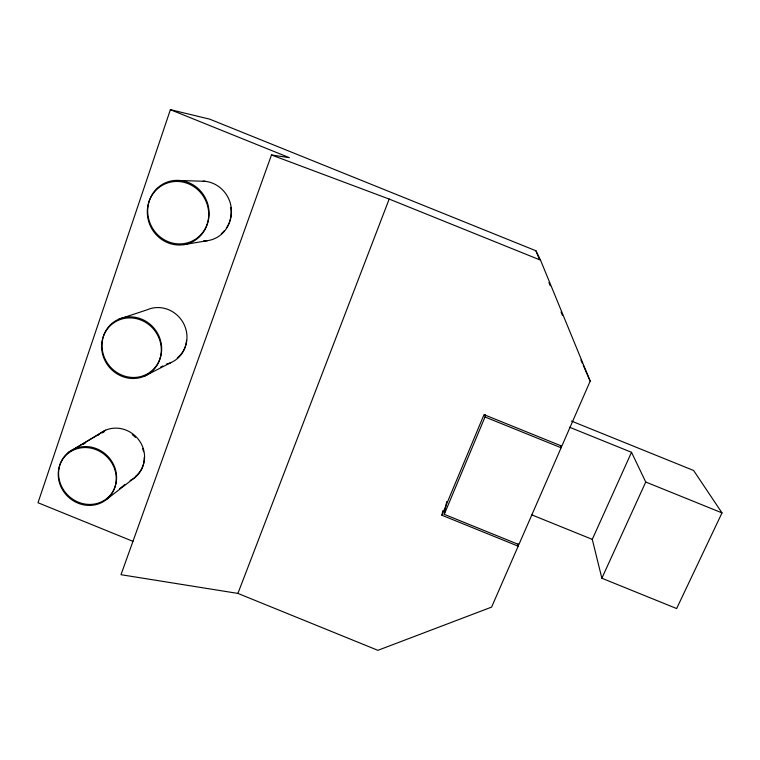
<?xml version="1.0" encoding="UTF-8"?>
<svg xmlns="http://www.w3.org/2000/svg" width="760" height="760" viewBox="0 0 760 760"><rect width="100%" height="100%" fill="white"/><g stroke="black" fill="none" stroke-linecap="round" stroke-linejoin="round"><path stroke-width="1.14" d="M560.623 445.493L561.108 447.773L518.871 544.587L444.258 514.33L485.022 416.983L485.231 414.694M444.258 514.33L446.699 501.553M132.952 541.339L38 502.74L170.382 109.677L289.37 157.681L271.472 154.974L121.001 574.702L237.909 593.417L377.891 650.322L491.596 607.107L518.178 546.174L441.93 515.251L442.823 510.72M237.909 593.417L389.177 199.063L271.472 154.974M441.93 515.251L484.025 414.647L561.83 446.13L590.197 381.111L540.521 260.129L535.895 250.752L209.684 119.149L170.382 109.677M571.444 421.059L693.595 470.469L722 512.886L676.637 608.551L601.863 578.236L592.278 539.372L631.512 452.295L569.62 427.262M601.863 578.236L645.744 482.02L631.512 452.295M106.362 499.586A30.02 27.883 43.9 0 0 96.567 449.853A30.02 27.883 43.9 0 0 58.776 480.016A30.02 27.883 43.9 0 0 106.362 499.586L134.938 477.498M106.704 498.608A30.029 27.892 44 0 0 96.909 448.856A30.029 27.892 44 0 0 59.118 479.028A30.029 27.892 44 0 0 106.704 498.608L111.311 495.054M119.605 488.661L125.134 484.395M83.201 444.344L85.206 443.147M102.239 432.924L104.243 431.727M74.528 448.761L105.564 430.198M68.248 452.551L99.703 433.732M144.476 376.181A30.941 29.174 52.7 0 0 148.219 324.13A30.941 29.174 52.7 0 0 101.716 344.308A30.941 29.174 52.7 0 0 144.476 376.181L170.914 362.615M160.683 367.051L162.802 365.978M118.607 319.276L147.136 309.805A28.662 27.17 53.6 0 1 182.438 321.47A28.662 27.17 53.6 0 1 177.289 357.979M183.587 244.682L207.708 240.635M180.69 180.548L205.257 181.307M389.177 199.063L540.521 260.129M485.022 416.983L561.108 447.773M645.744 482.02L722 512.886M531.876 514.9L592.278 539.372M580.887 360.002L582.283 363.166M583.214 365.275L590.197 381.111M535.895 250.752L539.486 259.502M548.919 282.473L550.269 285.76M561.051 312.018L562.4 315.295M518.101 543.808L518.178 546.174M98.002 435.252A27.863 26.058 44.5 0 1 137.085 437.808A27.863 26.058 44.5 0 1 135.27 476.587M144.229 457.377A27.854 26.049 44.4 0 1 130.121 480.51M132.278 434.682A27.854 26.049 44.4 0 1 135.47 437.399M142.671 448.704A27.854 26.049 44.4 0 1 143.535 451.677M230.66 207.375A29.611 28.224 66.7 0 1 203.5 240.939M186.561 340.28A28.652 27.16 53.5 0 1 166.402 364.097M203.129 181.136A29.621 28.234 66.8 0 1 228.266 197.894A29.621 28.234 66.8 0 1 226.347 228.18M224.38 230.698A29.621 28.234 66.8 0 1 221.35 233.662M147.402 209.437A32.053 30.428 65.6 0 0 191.178 242.45A32.053 30.428 65.6 0 0 195.453 187.796A32.053 30.428 65.6 0 0 147.402 209.437M149.445 200.336A32.062 30.438 65.8 0 0 183.958 243.599A32.062 30.438 65.8 0 0 201.761 192.47A32.062 30.438 65.8 0 0 149.445 200.336M102.068 343.263A30.951 29.184 52.7 0 0 144.837 375.155A30.951 29.184 52.7 0 0 148.58 323.085A30.951 29.184 52.7 0 0 102.068 343.263"/></g></svg>
